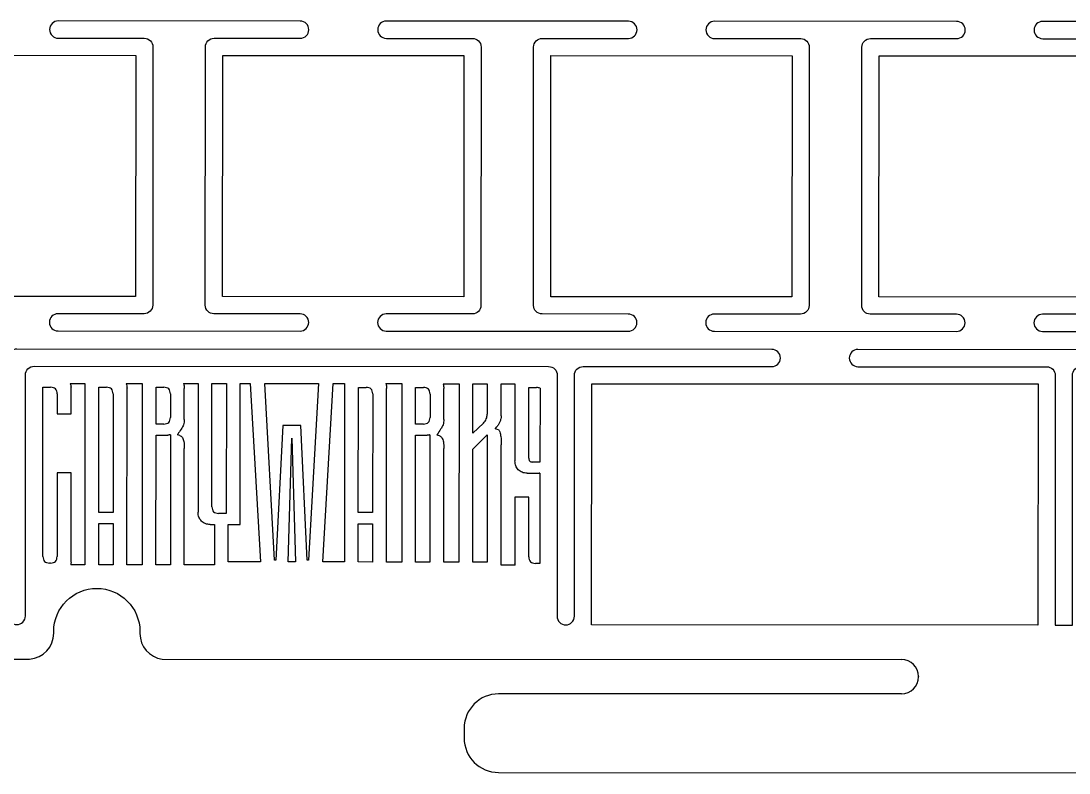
# Model space of a CAD drawing. Header units: millimetres. Extents: x -533 to 933, y 34 to 166.
# Drawn here: x -442.3 to -381.5, y 58.9 to 102.5 of the extents above; entities that cross this region are included whole.
import ezdxf

# ---------------------------------------------------------------- set-up
doc = ezdxf.new("R2010")
doc.units = ezdxf.units.MM
doc.header["$MEASUREMENT"] = 0
doc.layers.get('0').update_dxf_attribs({"lineweight": 0})

msp = doc.modelspace()

# ---------------------------------------------------------------- linework, layer by layer
at = {"color": 18, "lineweight": 25, "true_color": 0x000000}
for p, q in [((-441.022, 71.447), (-441.017, 81.276)), ((-441.017, 81.276), (-440.568, 81.276)), ((-439.43, 81.491), (-438.576, 81.49)), ((-439.38, 79.734), (-439.379, 81.276)), ((-438.576, 81.49), (-438.581, 70.956)), ((-437.777, 73.999), (-437.773, 81.275)), ((-437.773, 81.275), (-437.323, 81.275)), ((-436.179, 81.489), (-435.251, 81.488)), ((-436.14, 70.954), (-436.135, 81.21)), ((-435.251, 81.488), (-435.256, 70.954)), ((-434.449, 79.137), (-434.448, 81.273)), ((-434.448, 81.273), (-433.998, 81.273)), ((-432.854, 81.487), (-432.007, 81.487)), ((-432.811, 79.409), (-432.81, 81.208)), ((-432.007, 81.487), (-432.01, 74.012)), ((-431.207, 74.333), (-431.204, 81.486)), ((-431.204, 81.486), (-430.368, 81.486)), ((-430.368, 81.486), (-430.372, 73.947)), ((-422.711, 73.991), (-422.707, 81.267)), ((-422.707, 81.267), (-422.258, 81.267)), ((-421.113, 81.481), (-420.186, 81.481)), ((-421.074, 71.125), (-421.069, 81.202)), ((-420.186, 81.481), (-420.191, 71.124)), ((-419.384, 79.129), (-419.383, 81.266)), ((-419.383, 81.266), (-418.933, 81.265)), ((-417.789, 81.48), (-416.861, 81.479)), ((-417.745, 79.402), (-417.744, 81.2)), ((-416.861, 81.479), (-416.866, 71.123)), ((-416.059, 78.598), (-416.058, 81.479)), ((-416.058, 81.479), (-415.223, 81.478)), ((-415.223, 81.478), (-415.223, 79.705)), ((-414.42, 79.609), (-414.419, 81.478)), ((-414.419, 81.478), (-413.616, 81.478)), ((-413.616, 81.478), (-413.619, 76.99)), ((-412.815, 77.15), (-412.813, 81.262)), ((-412.813, 81.262), (-412.364, 81.262)), ((-412.162, 81.219), (-412.164, 76.925)), ((-440.182, 80.89), (-440.183, 79.734)), ((-436.938, 80.889), (-436.941, 73.998)), ((-433.613, 80.887), (-433.614, 79.522)), ((-421.872, 80.881), (-421.876, 73.991)), ((-418.548, 80.88), (-418.548, 79.514)), ((-440.183, 79.734), (-439.38, 79.734)), ((-434, 79.137), (-434.449, 79.137)), ((-418.934, 79.129), (-419.384, 79.129)), ((-415.449, 79.192), (-416.059, 78.598)), ((-434.453, 70.953), (-434.45, 78.494)), ((-434.45, 78.494), (-433.775, 78.494)), ((-433.614, 78.51), (-433.618, 70.953)), ((-419.388, 71.124), (-419.384, 78.487)), ((-419.384, 78.487), (-418.709, 78.487)), ((-418.549, 78.503), (-418.552, 71.124)), ((-414.742, 78.886), (-414.678, 78.966)), ((-414.742, 78.854), (-414.742, 78.886)), ((-414.425, 70.943), (-414.421, 77.938)), ((-432.815, 70.953), (-432.812, 77.723)), ((-417.749, 71.123), (-417.746, 77.715)), ((-412.164, 76.925), (-412.591, 76.926)), ((-440.185, 76.297), (-440.187, 71.446)), ((-439.382, 76.296), (-440.185, 76.297)), ((-439.384, 71.125), (-439.382, 76.296)), ((-412.912, 76.283), (-412.206, 76.283)), ((-412.165, 76.277), (-412.167, 71.047)), ((-413.62, 74.886), (-413.622, 71.048)), ((-412.817, 74.886), (-413.62, 74.886)), ((-412.818, 71.433), (-412.817, 74.886)), ((-436.941, 73.998), (-437.777, 73.999)), ((-430.372, 73.947), (-430.822, 73.947)), ((-421.876, 73.991), (-422.711, 73.991)), ((-431.304, 73.305), (-431.063, 73.305)), ((-431.063, 73.305), (-431.064, 70.952)), ((-440.573, 71.061), (-440.637, 71.061)), ((-438.581, 70.956), (-439.401, 70.956)), ((-435.256, 70.954), (-436.14, 70.954)), ((-433.884, 70.953), (-434.453, 70.953)), ((-433.618, 70.953), (-433.884, 70.953)), ((-431.064, 70.952), (-432.815, 70.953)), ((-420.191, 71.124), (-421.074, 71.125)), ((-418.552, 71.124), (-419.388, 71.124)), ((-416.866, 71.123), (-417.749, 71.123)), ((-413.602, 70.943), (-414.425, 70.943)), ((-412.167, 71.047), (-412.433, 71.047)), ((-476.347, 65.509), (-441.787, 65.492)), ((-434.099, 65.488), (-391.18, 65.466)), ((-390.191, 64.476), (-390.191, 64.457)), ((-391.181, 63.468), (-414.566, 63.47)), ((-414.568, 58.906), (-346.045, 58.872))]:
    msp.add_line(p, q, dxfattribs=at)
for points in [[(-449.639, 86.546), (-449.632, 100.546), (-435.632, 100.539), (-435.639, 86.539)], [(-430.582, 100.536), (-416.582, 100.529), (-416.589, 86.529), (-430.589, 86.536)], [(-411.539, 86.527), (-411.532, 100.527), (-397.532, 100.52), (-397.539, 86.52)], [(-392.489, 86.517), (-392.482, 100.517), (-378.482, 100.51), (-378.489, 86.51)], [(-428.979, 81.485), (-428.391, 71.129), (-430.261, 71.129), (-430.26, 73.304), (-429.569, 73.304), (-429.565, 81.486)], [(-427.573, 71.233), (-428.144, 81.485), (-425.012, 81.483), (-425.593, 71.232), (-425.676, 71.232), (-426.049, 79.052), (-427.093, 79.053), (-427.49, 71.233)], [(-424.775, 71.127), (-424.177, 81.483), (-423.51, 81.483), (-423.515, 71.126)], [(-409.169, 67.475), (-409.162, 81.475), (-383.255, 81.462), (-383.262, 67.462)], [(-415.228, 71.122), (-416.063, 71.122), (-416.06, 77.682), (-415.224, 78.501)], [(-426.361, 71.128), (-426.788, 71.128), (-426.561, 78.311)], [(-436.943, 70.955), (-437.778, 70.955), (-437.777, 73.356), (-436.942, 73.356)], [(-421.877, 71.125), (-422.712, 71.126), (-422.711, 73.349), (-421.876, 73.348)]]:
    msp.add_lwpolyline(points, close=True, dxfattribs=at)
for points, knots in [([(-431.59, 86.036), (-431.59, 85.76), (-431.366, 85.536), (-431.09, 85.536), (-431.09, 85.536), (-426.09, 85.534), (-426.09, 85.534), (-425.814, 85.534), (-425.59, 85.31), (-425.59, 85.033), (-425.591, 84.757), (-425.815, 84.534), (-426.091, 84.534), (-426.091, 84.534), (-440.141, 84.541), (-440.141, 84.541), (-440.417, 84.541), (-440.641, 84.765), (-440.64, 85.041), (-440.64, 85.317), (-440.416, 85.541), (-440.14, 85.541), (-440.14, 85.541), (-435.141, 85.538), (-435.141, 85.538), (-434.864, 85.538), (-434.64, 85.762), (-434.64, 86.038), (-434.64, 86.038), (-434.633, 101.037), (-434.633, 101.037), (-434.633, 101.314), (-434.856, 101.537), (-435.133, 101.538), (-435.133, 101.538), (-440.132, 101.54), (-440.132, 101.54), (-440.408, 101.54), (-440.632, 101.764), (-440.632, 102.04), (-440.632, 102.317), (-440.408, 102.54), (-440.132, 102.54), (-440.132, 102.54), (-426.082, 102.533), (-426.082, 102.533), (-425.806, 102.533), (-425.582, 102.309), (-425.582, 102.033), (-425.582, 101.757), (-425.806, 101.533), (-426.082, 101.533), (-426.082, 101.533), (-431.082, 101.536), (-431.082, 101.536), (-431.358, 101.536), (-431.582, 101.312), (-431.582, 101.036), (-431.582, 101.036), (-431.59, 86.036), (-431.59, 86.036)], [0, 0, 0, 0, 1, 1, 1, 2, 2, 2, 3, 3, 3, 4, 4, 4, 5, 5, 5, 6, 6, 6, 7, 7, 7, 8, 8, 8, 9, 9, 9, 10, 10, 10, 11, 11, 11, 12, 12, 12, 13, 13, 13, 14, 14, 14, 15, 15, 15, 16, 16, 16, 17, 17, 17, 18, 18, 18, 19, 19, 19, 20, 20, 20, 20]), ([(-415.582, 101.028), (-415.582, 101.304), (-415.806, 101.528), (-416.082, 101.528), (-416.082, 101.528), (-421.082, 101.531), (-421.082, 101.531), (-421.358, 101.531), (-421.582, 101.755), (-421.582, 102.031), (-421.582, 102.307), (-421.358, 102.531), (-421.082, 102.531), (-421.082, 102.531), (-407.032, 102.524), (-407.032, 102.524), (-406.755, 102.523), (-406.532, 102.299), (-406.532, 102.023), (-406.532, 101.747), (-406.756, 101.523), (-407.032, 101.524), (-407.032, 101.524), (-412.032, 101.526), (-412.032, 101.526), (-412.308, 101.526), (-412.532, 101.302), (-412.532, 101.026), (-412.532, 101.026), (-412.54, 86.027), (-412.54, 86.027), (-412.54, 85.751), (-412.316, 85.527), (-412.04, 85.527), (-412.04, 85.527), (-407.04, 85.524), (-407.04, 85.524), (-406.764, 85.524), (-406.54, 85.3), (-406.54, 85.024), (-406.541, 84.748), (-406.765, 84.524), (-407.041, 84.524), (-407.041, 84.524), (-421.091, 84.531), (-421.091, 84.531), (-421.367, 84.531), (-421.591, 84.755), (-421.59, 85.031), (-421.59, 85.308), (-421.366, 85.531), (-421.09, 85.531), (-421.09, 85.531), (-416.09, 85.529), (-416.09, 85.529), (-415.814, 85.529), (-415.59, 85.752), (-415.59, 86.028), (-415.59, 86.028), (-415.582, 101.028), (-415.582, 101.028)], [0, 0, 0, 0, 1, 1, 1, 2, 2, 2, 3, 3, 3, 4, 4, 4, 5, 5, 5, 6, 6, 6, 7, 7, 7, 8, 8, 8, 9, 9, 9, 10, 10, 10, 11, 11, 11, 12, 12, 12, 13, 13, 13, 14, 14, 14, 15, 15, 15, 16, 16, 16, 17, 17, 17, 18, 18, 18, 19, 19, 19, 20, 20, 20, 20]), ([(-393.49, 86.017), (-393.49, 85.741), (-393.266, 85.517), (-392.99, 85.517), (-392.99, 85.517), (-387.99, 85.515), (-387.99, 85.515), (-387.714, 85.514), (-387.49, 85.29), (-387.49, 85.014), (-387.49, 84.738), (-387.714, 84.514), (-387.991, 84.515), (-387.991, 84.515), (-402.041, 84.522), (-402.041, 84.522), (-402.317, 84.522), (-402.54, 84.746), (-402.54, 85.022), (-402.54, 85.298), (-402.316, 85.522), (-402.04, 85.522), (-402.04, 85.522), (-397.04, 85.519), (-397.04, 85.519), (-396.764, 85.519), (-396.54, 85.743), (-396.54, 86.019), (-396.54, 86.019), (-396.532, 101.018), (-396.532, 101.018), (-396.532, 101.294), (-396.756, 101.518), (-397.032, 101.519), (-397.032, 101.519), (-402.032, 101.521), (-402.032, 101.521), (-402.308, 101.521), (-402.532, 101.745), (-402.532, 102.021), (-402.532, 102.297), (-402.308, 102.521), (-402.032, 102.521), (-402.032, 102.521), (-387.982, 102.514), (-387.982, 102.514), (-387.705, 102.514), (-387.482, 102.29), (-387.482, 102.014), (-387.482, 101.738), (-387.706, 101.514), (-387.982, 101.514), (-387.982, 101.514), (-392.982, 101.516), (-392.982, 101.516), (-393.258, 101.517), (-393.482, 101.293), (-393.482, 101.017), (-393.482, 101.017), (-393.49, 86.017), (-393.49, 86.017)], [0, 0, 0, 0, 1, 1, 1, 2, 2, 2, 3, 3, 3, 4, 4, 4, 5, 5, 5, 6, 6, 6, 7, 7, 7, 8, 8, 8, 9, 9, 9, 10, 10, 10, 11, 11, 11, 12, 12, 12, 13, 13, 13, 14, 14, 14, 15, 15, 15, 16, 16, 16, 17, 17, 17, 18, 18, 18, 19, 19, 19, 20, 20, 20, 20]), ([(-374.44, 86.008), (-374.44, 85.732), (-374.216, 85.508), (-373.94, 85.508), (-373.94, 85.508), (-368.94, 85.505), (-368.94, 85.505), (-368.664, 85.505), (-368.44, 85.281), (-368.44, 85.005), (-368.44, 84.729), (-368.664, 84.505), (-368.941, 84.505), (-368.941, 84.505), (-382.991, 84.512), (-382.991, 84.512), (-383.267, 84.512), (-383.49, 84.736), (-383.49, 85.012), (-383.49, 85.288), (-383.266, 85.512), (-382.99, 85.512), (-382.99, 85.512), (-377.99, 85.51), (-377.99, 85.51), (-377.714, 85.509), (-377.49, 85.733), (-377.49, 86.009), (-377.49, 86.009), (-377.482, 101.009), (-377.482, 101.009), (-377.482, 101.285), (-377.706, 101.509), (-377.982, 101.509), (-377.982, 101.509), (-382.982, 101.511), (-382.982, 101.511), (-383.258, 101.512), (-383.482, 101.736), (-383.482, 102.012), (-383.482, 102.288), (-383.258, 102.512), (-382.982, 102.511), (-382.982, 102.511), (-368.932, 102.504), (-368.932, 102.504), (-368.655, 102.504), (-368.432, 102.28), (-368.432, 102.004), (-368.432, 101.728), (-368.656, 101.504), (-368.932, 101.504), (-368.932, 101.504), (-373.932, 101.507), (-373.932, 101.507), (-374.208, 101.507), (-374.432, 101.283), (-374.432, 101.007), (-374.432, 101.007), (-374.44, 86.008), (-374.44, 86.008)], [0, 0, 0, 0, 1, 1, 1, 2, 2, 2, 3, 3, 3, 4, 4, 4, 5, 5, 5, 6, 6, 6, 7, 7, 7, 8, 8, 8, 9, 9, 9, 10, 10, 10, 11, 11, 11, 12, 12, 12, 13, 13, 13, 14, 14, 14, 15, 15, 15, 16, 16, 16, 17, 17, 17, 18, 18, 18, 19, 19, 19, 20, 20, 20, 20]), ([(-409.662, 82.475), (-409.938, 82.475), (-410.162, 82.251), (-410.162, 81.975), (-410.162, 81.975), (-410.169, 67.976), (-410.169, 67.976), (-410.169, 67.7), (-410.393, 67.476), (-410.669, 67.476), (-410.945, 67.476), (-411.169, 67.7), (-411.169, 67.976), (-411.169, 67.976), (-411.169, 68.476), (-411.169, 68.476), (-411.169, 68.476), (-411.162, 81.976), (-411.162, 81.976), (-411.162, 82.253), (-411.385, 82.477), (-411.662, 82.477), (-411.662, 82.477), (-441.529, 82.492), (-441.529, 82.492), (-441.805, 82.492), (-442.029, 82.268), (-442.029, 81.992), (-442.029, 81.992), (-442.029, 81.991), (-442.029, 81.991), (-442.029, 81.991), (-442.036, 67.992), (-442.036, 67.992), (-442.036, 67.716), (-442.26, 67.492), (-442.536, 67.492), (-442.812, 67.492), (-443.036, 67.716), (-443.036, 67.992), (-443.036, 67.992), (-443.029, 81.992), (-443.029, 81.992), (-443.029, 81.992), (-443.028, 82.992), (-443.028, 82.992), (-443.028, 83.269), (-442.804, 83.492), (-442.528, 83.492), (-442.528, 83.492), (-398.708, 83.47), (-398.708, 83.47), (-398.431, 83.47), (-398.208, 83.246), (-398.208, 82.97), (-398.208, 82.97), (-398.208, 82.969), (-398.208, 82.969), (-398.208, 82.693), (-398.432, 82.469), (-398.708, 82.469), (-398.708, 82.469), (-409.662, 82.475), (-409.662, 82.475)], [0, 0, 0, 0, 1, 1, 1, 2, 2, 2, 3, 3, 3, 4, 4, 4, 5, 5, 5, 6, 6, 6, 7, 7, 7, 8, 8, 8, 9, 9, 9, 10, 10, 10, 11, 11, 11, 12, 12, 12, 13, 13, 13, 14, 14, 14, 15, 15, 15, 16, 16, 16, 17, 17, 17, 18, 18, 18, 19, 19, 19, 20, 20, 20, 21, 21, 21, 21]), ([(-382.255, 81.961), (-382.255, 82.237), (-382.478, 82.461), (-382.755, 82.461), (-382.755, 82.461), (-382.755, 82.461), (-382.755, 82.461), (-382.755, 82.461), (-393.708, 82.467), (-393.708, 82.467), (-393.708, 82.467), (-393.708, 82.467), (-393.708, 82.467), (-393.984, 82.467), (-394.208, 82.691), (-394.208, 82.967), (-394.208, 82.967), (-394.208, 82.968), (-394.208, 82.968), (-394.208, 82.968), (-394.208, 82.968), (-394.208, 82.968), (-394.208, 83.244), (-393.984, 83.468), (-393.708, 83.468), (-393.708, 83.468), (-355.656, 83.448), (-355.656, 83.448), (-355.656, 83.448), (-349.866, 83.445), (-349.866, 83.445), (-349.866, 83.445), (-349.866, 83.445), (-349.866, 83.445), (-349.59, 83.445), (-349.366, 83.221), (-349.366, 82.945), (-349.366, 82.669), (-349.59, 82.445), (-349.866, 82.445), (-349.866, 82.445), (-355.657, 82.448), (-355.657, 82.448), (-355.657, 82.448), (-358.157, 82.451), (-358.157, 82.451), (-358.157, 82.451), (-358.157, 82.449), (-358.157, 82.449), (-358.157, 82.449), (-380.755, 82.46), (-380.755, 82.46), (-381.031, 82.461), (-381.255, 82.237), (-381.255, 81.961), (-381.255, 81.961), (-381.262, 67.461), (-381.262, 67.461), (-381.262, 67.461), (-382.262, 67.462), (-382.262, 67.462), (-382.262, 67.462), (-382.255, 81.961), (-382.255, 81.961)], [0, 0, 0, 0, 1, 1, 1, 2, 2, 2, 3, 3, 3, 4, 4, 4, 5, 5, 5, 6, 6, 6, 7, 7, 7, 8, 8, 8, 9, 9, 9, 10, 10, 10, 11, 11, 11, 12, 12, 12, 13, 13, 13, 14, 14, 14, 15, 15, 15, 16, 16, 16, 17, 17, 17, 18, 18, 18, 19, 19, 19, 20, 20, 20, 21, 21, 21, 21]), ([(-440.182, 80.89), (-440.198, 81.003), (-440.214, 81.115), (-440.279, 81.18), (-440.343, 81.244), (-440.455, 81.26), (-440.568, 81.276)], [0, 0, 0, 0, 1, 1, 1, 2, 2, 2, 2]), ([(-436.938, 80.889), (-436.954, 81.001), (-436.97, 81.114), (-437.034, 81.178), (-437.098, 81.242), (-437.211, 81.258), (-437.323, 81.275)], [0, 0, 0, 0, 1, 1, 1, 2, 2, 2, 2]), ([(-433.613, 80.887), (-433.629, 81), (-433.645, 81.112), (-433.709, 81.176), (-433.774, 81.241), (-433.886, 81.257), (-433.998, 81.273)], [0, 0, 0, 0, 1, 1, 1, 2, 2, 2, 2]), ([(-421.872, 80.881), (-421.888, 80.994), (-421.904, 81.106), (-421.968, 81.17), (-422.033, 81.235), (-422.145, 81.251), (-422.258, 81.267)], [0, 0, 0, 0, 1, 1, 1, 2, 2, 2, 2]), ([(-418.548, 80.88), (-418.564, 80.992), (-418.58, 81.104), (-418.644, 81.169), (-418.708, 81.233), (-418.82, 81.249), (-418.933, 81.265)], [0, 0, 0, 0, 1, 1, 1, 2, 2, 2, 2]), ([(-415.449, 79.192), (-415.383, 79.268), (-415.317, 79.344), (-415.28, 79.432), (-415.244, 79.516), (-415.234, 79.611), (-415.223, 79.705)], [0, 0, 0, 0, 1, 1, 1, 2, 2, 2, 2]), ([(-434, 79.137), (-433.887, 79.153), (-433.775, 79.169), (-433.71, 79.233), (-433.646, 79.297), (-433.63, 79.41), (-433.614, 79.522)], [0, 0, 0, 0, 1, 1, 1, 2, 2, 2, 2]), ([(-432.811, 79.409), (-432.817, 79.302), (-432.824, 79.196), (-432.857, 79.098), (-432.888, 79.007), (-432.942, 78.923), (-432.996, 78.839), (-433.059, 78.741), (-433.122, 78.644), (-433.184, 78.546)], [0, 0, 0, 0, 1, 1, 1, 2, 2, 2, 3, 3, 3, 3]), ([(-418.934, 79.129), (-418.821, 79.145), (-418.709, 79.161), (-418.645, 79.225), (-418.58, 79.29), (-418.564, 79.402), (-418.548, 79.514)], [0, 0, 0, 0, 1, 1, 1, 2, 2, 2, 2]), ([(-417.745, 79.402), (-417.752, 79.295), (-417.758, 79.188), (-417.792, 79.09), (-417.822, 78.999), (-417.876, 78.915), (-417.93, 78.831), (-417.995, 78.731), (-418.06, 78.63), (-418.125, 78.529)], [0, 0, 0, 0, 1, 1, 1, 2, 2, 2, 3, 3, 3, 3]), ([(-414.493, 79.263), (-414.518, 79.209), (-414.544, 79.155), (-414.575, 79.105), (-414.606, 79.056), (-414.642, 79.011), (-414.678, 78.966)], [0, 0, 0, 0, 1, 1, 1, 2, 2, 2, 2]), ([(-414.42, 79.609), (-414.424, 79.55), (-414.427, 79.491), (-414.439, 79.434), (-414.451, 79.376), (-414.472, 79.32), (-414.493, 79.263)], [0, 0, 0, 0, 1, 1, 1, 2, 2, 2, 2]), ([(-433.695, 78.502), (-433.709, 78.5), (-433.724, 78.497), (-433.739, 78.496), (-433.751, 78.495), (-433.763, 78.495), (-433.775, 78.494)], [0, 0, 0, 0, 1, 1, 1, 2, 2, 2, 2]), ([(-433.614, 78.51), (-433.626, 78.51), (-433.639, 78.509), (-433.651, 78.508), (-433.665, 78.507), (-433.68, 78.504), (-433.695, 78.502)], [0, 0, 0, 0, 1, 1, 1, 2, 2, 2, 2]), ([(-433.232, 78.52), (-433.18, 78.515), (-433.13, 78.505), (-433.084, 78.484), (-433.025, 78.455), (-432.974, 78.406), (-432.924, 78.357)], [0, 0, 0, 0, 1, 1, 1, 2, 2, 2, 2]), ([(-418.629, 78.495), (-418.644, 78.492), (-418.658, 78.49), (-418.673, 78.489), (-418.685, 78.487), (-418.697, 78.487), (-418.709, 78.487)], [0, 0, 0, 0, 1, 1, 1, 2, 2, 2, 2]), ([(-418.549, 78.503), (-418.561, 78.502), (-418.573, 78.502), (-418.585, 78.501), (-418.6, 78.499), (-418.614, 78.497), (-418.629, 78.495)], [0, 0, 0, 0, 1, 1, 1, 2, 2, 2, 2]), ([(-418.157, 78.512), (-418.108, 78.506), (-418.061, 78.496), (-418.019, 78.476), (-417.959, 78.448), (-417.909, 78.399), (-417.858, 78.35)], [0, 0, 0, 0, 1, 1, 1, 2, 2, 2, 2]), ([(-414.742, 78.854), (-414.683, 78.847), (-414.624, 78.84), (-414.581, 78.81), (-414.539, 78.78), (-414.512, 78.729), (-414.485, 78.677)], [0, 0, 0, 0, 1, 1, 1, 2, 2, 2, 2]), ([(-414.485, 78.677), (-414.467, 78.586), (-414.448, 78.496), (-414.437, 78.404), (-414.418, 78.25), (-414.42, 78.094), (-414.421, 77.938)], [0, 0, 0, 0, 1, 1, 1, 2, 2, 2, 2]), ([(-432.924, 78.357), (-432.891, 78.277), (-432.859, 78.197), (-432.84, 78.114), (-432.81, 77.988), (-432.811, 77.855), (-432.812, 77.723)], [0, 0, 0, 0, 1, 1, 1, 2, 2, 2, 2]), ([(-417.858, 78.35), (-417.826, 78.269), (-417.793, 78.189), (-417.774, 78.107), (-417.744, 77.98), (-417.745, 77.848), (-417.746, 77.715)], [0, 0, 0, 0, 1, 1, 1, 2, 2, 2, 2]), ([(-413.426, 76.476), (-413.482, 76.548), (-413.538, 76.62), (-413.571, 76.701), (-413.606, 76.79), (-413.612, 76.89), (-413.619, 76.99)], [0, 0, 0, 0, 1, 1, 1, 2, 2, 2, 2]), ([(-412.815, 77.15), (-412.806, 77.085), (-412.797, 77.019), (-412.759, 76.982), (-412.722, 76.944), (-412.656, 76.935), (-412.591, 76.926)], [0, 0, 0, 0, 1, 1, 1, 2, 2, 2, 2]), ([(-412.912, 76.283), (-413.012, 76.29), (-413.112, 76.296), (-413.201, 76.332), (-413.282, 76.364), (-413.354, 76.42), (-413.426, 76.476)], [0, 0, 0, 0, 1, 1, 1, 2, 2, 2, 2]), ([(-431.207, 74.333), (-431.191, 74.22), (-431.175, 74.108), (-431.111, 74.044), (-431.047, 73.979), (-430.934, 73.963), (-430.822, 73.947)], [0, 0, 0, 0, 1, 1, 1, 2, 2, 2, 2]), ([(-431.818, 73.498), (-431.874, 73.57), (-431.93, 73.642), (-431.962, 73.723), (-431.998, 73.812), (-432.004, 73.912), (-432.01, 74.012)], [0, 0, 0, 0, 1, 1, 1, 2, 2, 2, 2]), ([(-431.304, 73.305), (-431.404, 73.312), (-431.504, 73.318), (-431.593, 73.353), (-431.674, 73.386), (-431.746, 73.442), (-431.818, 73.498)], [0, 0, 0, 0, 1, 1, 1, 2, 2, 2, 2]), ([(-441.022, 71.447), (-441.006, 71.334), (-440.99, 71.222), (-440.926, 71.158), (-440.862, 71.093), (-440.749, 71.077), (-440.637, 71.061)], [0, 0, 0, 0, 1, 1, 1, 2, 2, 2, 2]), ([(-440.573, 71.061), (-440.46, 71.077), (-440.348, 71.093), (-440.284, 71.157), (-440.219, 71.221), (-440.203, 71.334), (-440.187, 71.446)], [0, 0, 0, 0, 1, 1, 1, 2, 2, 2, 2]), ([(-412.818, 71.433), (-412.802, 71.32), (-412.786, 71.208), (-412.722, 71.143), (-412.658, 71.079), (-412.545, 71.063), (-412.433, 71.047)], [0, 0, 0, 0, 1, 1, 1, 2, 2, 2, 2]), ([(-441.787, 65.492), (-441.006, 65.543), (-440.387, 66.193), (-440.387, 66.987), (-440.387, 66.988), (-440.387, 66.988), (-440.387, 66.988), (-440.387, 67.023), (-440.387, 67.059), (-440.387, 67.094), (-440.386, 68.475), (-439.266, 69.594), (-437.885, 69.593), (-436.505, 69.592), (-435.386, 68.472), (-435.387, 67.092), (-435.387, 67.052), (-435.387, 67.013), (-435.387, 66.974), (-435.387, 66.217), (-434.827, 65.591), (-434.099, 65.488)], [0, 0, 0, 0, 1, 1, 1, 2, 2, 2, 3, 3, 3, 4, 4, 4, 5, 5, 5, 6, 6, 6, 7, 7, 7, 7]), ([(-414.566, 63.47), (-414.566, 63.47), (-414.566, 63.47), (-414.567, 63.47), (-415.671, 63.471), (-416.566, 62.576), (-416.567, 61.471), (-416.567, 61.283), (-416.567, 61.095), (-416.567, 60.907), (-416.568, 59.802), (-415.673, 58.906), (-414.568, 58.906)], [0, 0, 0, 0, 1, 1, 1, 2, 2, 2, 3, 3, 3, 4, 4, 4, 4])]:
    msp.add_open_spline(points, degree=3, knots=knots, dxfattribs=at)
for points in [[(-439.43, 81.491), (-439.405, 81.423), (-439.392, 81.349), (-439.379, 81.276)], [(-436.179, 81.489), (-436.147, 81.402), (-436.141, 81.306), (-436.135, 81.21)], [(-432.854, 81.487), (-432.822, 81.401), (-432.816, 81.304), (-432.81, 81.208)], [(-421.113, 81.481), (-421.081, 81.395), (-421.075, 81.299), (-421.069, 81.202)], [(-417.789, 81.48), (-417.757, 81.393), (-417.75, 81.297), (-417.744, 81.2)], [(-412.162, 81.219), (-412.221, 81.242), (-412.292, 81.252), (-412.364, 81.262)], [(-433.232, 78.52), (-433.216, 78.528), (-433.2, 78.537), (-433.184, 78.546)], [(-418.157, 78.512), (-418.146, 78.517), (-418.136, 78.523), (-418.125, 78.529)], [(-412.165, 76.277), (-412.178, 76.279), (-412.192, 76.281), (-412.206, 76.283)], [(-439.384, 71.125), (-439.388, 71.068), (-439.392, 71.011), (-439.401, 70.956)], [(-413.602, 70.943), (-413.609, 70.977), (-413.615, 71.012), (-413.622, 71.048)], [(-390.191, 64.476), (-390.19, 65.023), (-390.633, 65.466), (-391.18, 65.466)], [(-391.181, 63.468), (-390.634, 63.468), (-390.191, 63.911), (-390.191, 64.457)]]:
    msp.add_open_spline(points, degree=3, dxfattribs=at)

doc.saveas('drawing.dxf')
